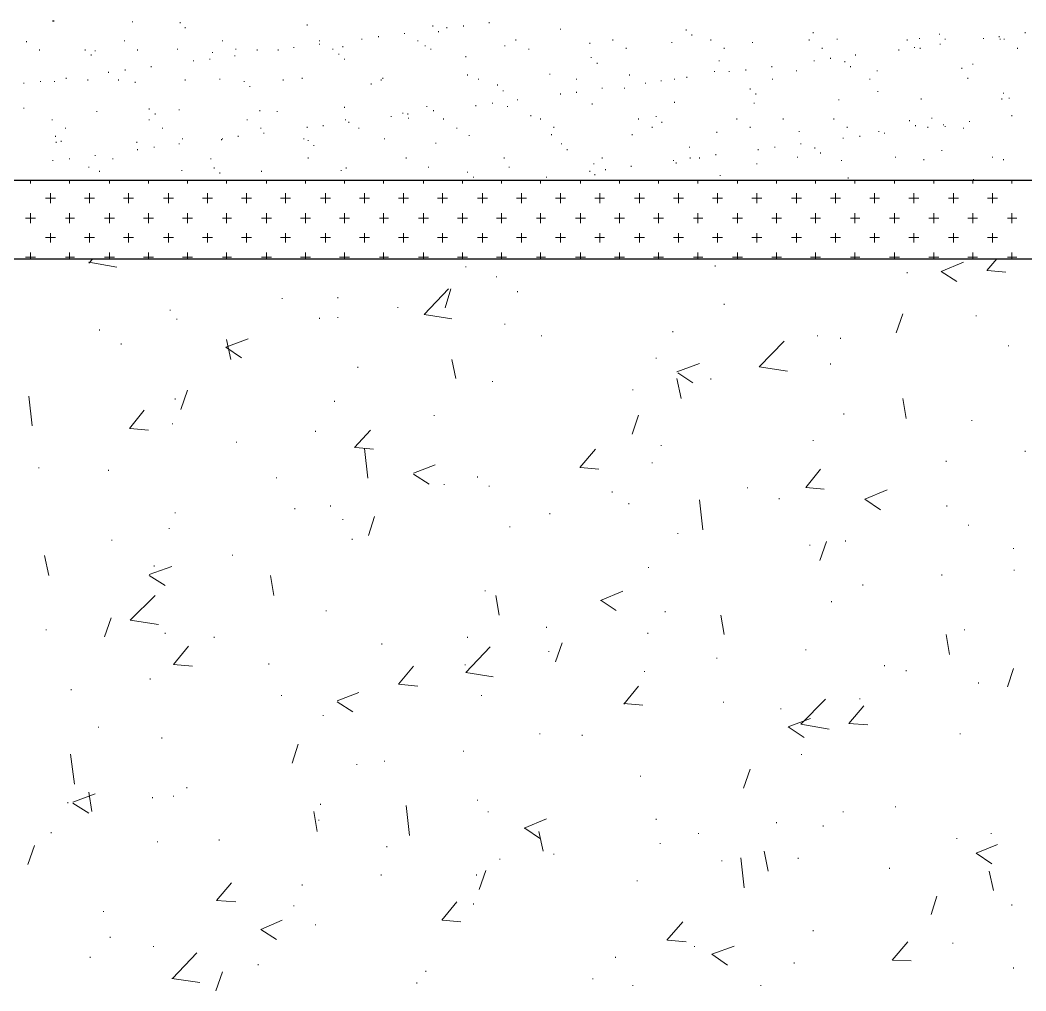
# Model space of a CAD drawing. Header units: millimetres. Extents: x 0.3 to 47.5, y 0.1 to 28.
# Drawn here: x 17.44 to 18.449, y 2.095 to 3.069 of the extents above; entities that cross this region are included whole.
import ezdxf

# ---------------------------------------------------------------- set-up
doc = ezdxf.new("R2010")
doc.units = ezdxf.units.MM
doc.layers.add('PDF _Geometria', color=7, linetype='Continuous')

msp = doc.modelspace()

# ---------------------------------------------------------------- linework, layer by layer
at = {"layer": 'PDF _Geometria', "lineweight": 25}
for points in [[(14.7325, 4.8766), (15.9325, 4.8766), (16.1683, 4.7407), (16.1683, 2.8291), (19.4575, 2.8291)], [(16.1683, 2.9082), (19.4575, 2.9082)]]:
    msp.add_lwpolyline(points, dxfattribs=at)
at = {"layer": 'PDF _Geometria', "lineweight": 9}
for points in [[(17.4733, 3.0674), (17.4733, 3.0682)], [(17.4742, 3.0674), (17.4742, 3.0682)], [(17.5533, 3.0666), (17.5533, 3.0674)], [(17.6008, 3.0657), (17.6008, 3.0666)], [(17.6058, 3.0607), (17.6058, 3.0616)], [(17.7283, 3.0632), (17.7283, 3.0641)], [(17.8542, 3.0624), (17.8542, 3.0632)], [(17.86, 3.0566), (17.86, 3.0574)], [(17.8683, 3.0607), (17.8683, 3.0616)], [(17.885, 3.0624), (17.885, 3.0632)], [(17.9108, 3.0657), (17.9108, 3.0666)], [(17.9825, 3.0591), (17.9825, 3.0599)], [(18.1083, 3.0582), (18.1083, 3.0591)], [(18.2358, 3.0557), (18.2358, 3.0566)], [(18.4483, 3.0557), (18.4483, 3.0566)], [(17.4467, 3.0466), (17.4467, 3.0474)], [(17.545, 3.0474), (17.545, 3.0482)], [(17.6433, 3.0474), (17.6433, 3.0482)], [(17.7408, 3.0474), (17.7408, 3.0482)], [(17.7833, 3.0491), (17.7833, 3.0499)], [(17.8, 3.0516), (17.8, 3.0524)], [(17.8258, 3.0549), (17.8258, 3.0557)], [(17.8392, 3.0474), (17.8392, 3.0482)], [(17.9375, 3.0482), (17.9375, 3.0491)], [(18.035, 3.0482), (18.035, 3.0491)], [(18.0942, 3.0457), (18.0942, 3.0466)], [(18.1142, 3.0532), (18.1142, 3.0541)], [(18.1333, 3.0482), (18.1333, 3.0491)], [(18.175, 3.0457), (18.175, 3.0466)], [(18.2317, 3.0482), (18.2317, 3.0491)], [(18.26, 3.0491), (18.26, 3.0499)], [(18.33, 3.0482), (18.33, 3.0491)], [(18.3425, 3.0499), (18.3425, 3.0507)], [(18.3625, 3.0541), (18.3625, 3.0549)], [(18.3683, 3.0491), (18.3683, 3.0499)], [(18.4067, 3.0499), (18.4067, 3.0507)], [(18.4225, 3.0516), (18.4225, 3.0524)], [(18.4233, 3.0491), (18.4233, 3.0499)], [(18.4275, 3.0491), (18.4275, 3.0499)], [(17.46, 3.0382), (17.46, 3.0391)], [(17.5058, 3.0382), (17.5058, 3.0391)], [(17.5158, 3.0374), (17.5158, 3.0382)], [(17.5583, 3.0382), (17.5583, 3.0391)], [(17.5983, 3.0391), (17.5983, 3.0399)], [(17.6333, 3.0357), (17.6333, 3.0366)], [(17.6567, 3.0391), (17.6567, 3.0399)], [(17.6783, 3.0382), (17.6783, 3.0391)], [(17.6992, 3.0382), (17.6992, 3.0391)], [(17.715, 3.0407), (17.715, 3.0416)], [(17.7408, 3.0441), (17.7408, 3.0449)], [(17.7542, 3.0391), (17.7542, 3.0399)], [(17.7642, 3.0416), (17.7642, 3.0424)], [(17.8467, 3.0424), (17.8467, 3.0432)], [(17.8525, 3.0391), (17.8525, 3.0399)], [(17.9267, 3.0424), (17.9267, 3.0432)], [(17.9508, 3.0391), (17.9508, 3.0399)], [(18.0117, 3.0449), (18.0117, 3.0457)], [(18.0483, 3.0399), (18.0483, 3.0407)], [(18.1467, 3.0399), (18.1467, 3.0407)], [(18.245, 3.0399), (18.245, 3.0407)], [(18.3217, 3.0382), (18.3217, 3.0391)], [(18.3375, 3.0407), (18.3375, 3.0416)], [(18.3433, 3.0399), (18.3433, 3.0407)], [(18.3633, 3.0441), (18.3633, 3.0449)], [(18.4408, 3.0399), (18.4408, 3.0407)], [(17.5117, 3.0332), (17.5117, 3.0341)], [(17.6142, 3.0274), (17.6142, 3.0282)], [(17.6308, 3.0291), (17.6308, 3.0299)], [(17.6558, 3.0324), (17.6558, 3.0332)], [(17.76, 3.0341), (17.76, 3.0349)], [(17.7658, 3.0291), (17.7658, 3.0299)], [(17.8875, 3.0316), (17.8875, 3.0324)], [(18.0133, 3.0307), (18.0133, 3.0316)], [(18.1417, 3.0274), (18.1417, 3.0282)], [(18.2367, 3.0274), (18.2367, 3.0282)], [(18.2533, 3.0299), (18.2533, 3.0307)], [(18.2675, 3.0266), (18.2675, 3.0274)], [(18.2783, 3.0332), (18.2783, 3.0341)], [(17.5292, 3.0157), (17.5292, 3.0166)], [(17.5458, 3.0182), (17.5458, 3.0191)], [(17.5717, 3.0216), (17.5717, 3.0224)], [(18.0192, 3.0249), (18.0192, 3.0257)], [(18.1367, 3.0166), (18.1367, 3.0174)], [(18.1517, 3.0166), (18.1517, 3.0174)], [(18.1683, 3.0182), (18.1683, 3.0191)], [(18.1942, 3.0216), (18.1942, 3.0224)], [(18.2192, 3.0174), (18.2192, 3.0182)], [(18.2733, 3.0216), (18.2733, 3.0224)], [(18.3, 3.0174), (18.3, 3.0182)], [(18.385, 3.0199), (18.385, 3.0207)], [(18.3958, 3.0241), (18.3958, 3.0249)], [(17.4608, 3.0066), (17.4608, 3.0074)], [(17.475, 3.0066), (17.475, 3.0074)], [(17.4867, 3.0099), (17.4867, 3.0107)], [(17.5083, 3.0082), (17.5083, 3.0091)], [(17.5392, 3.0082), (17.5392, 3.0091)], [(17.5558, 3.0057), (17.5558, 3.0066)], [(17.6058, 3.0082), (17.6058, 3.0091)], [(17.6408, 3.0091), (17.6408, 3.0099)], [(17.665, 3.0066), (17.665, 3.0074)], [(17.7042, 3.0082), (17.7042, 3.0091)], [(17.7233, 3.0099), (17.7233, 3.0107)], [(17.8025, 3.0082), (17.8025, 3.0091)], [(17.8042, 3.0099), (17.8042, 3.0107)], [(17.8892, 3.0132), (17.8892, 3.0141)], [(17.9, 3.0091), (17.9, 3.0099)], [(17.9717, 3.0141), (17.9717, 3.0149)], [(17.9983, 3.0091), (17.9983, 3.0099)], [(18.0517, 3.0132), (18.0517, 3.0141)], [(18.0833, 3.0074), (18.0833, 3.0082)], [(18.0967, 3.0091), (18.0967, 3.0099)], [(18.1092, 3.0107), (18.1092, 3.0116)], [(18.195, 3.0091), (18.195, 3.0099)], [(18.2925, 3.0091), (18.2925, 3.0099)], [(18.3908, 3.0099), (18.3908, 3.0107)], [(17.4442, 3.0049), (17.4442, 3.0057)], [(17.6708, 3.0016), (17.6708, 3.0024)], [(17.7925, 3.0041), (17.7925, 3.0049)], [(17.9192, 3.0032), (17.9192, 3.0041)], [(17.925, 2.9974), (17.925, 2.9982)], [(17.9983, 2.9957), (17.9983, 2.9966)], [(18.0242, 2.9999), (18.0242, 3.0007)], [(18.0467, 2.9999), (18.0467, 3.0007)], [(18.0675, 3.0049), (18.0675, 3.0057)], [(18.1725, 2.9991), (18.1725, 2.9999)], [(18.3008, 2.9966), (18.3008, 2.9974)], [(17.9392, 2.9882), (17.9392, 2.9891)], [(17.9825, 2.9941), (17.9825, 2.9949)], [(18.0967, 2.9857), (18.0967, 2.9866)], [(18.1783, 2.9941), (18.1783, 2.9949)], [(18.2617, 2.9882), (18.2617, 2.9891)], [(18.3442, 2.9891), (18.3442, 2.9899)], [(18.425, 2.9891), (18.425, 2.9899)], [(18.4267, 2.9949), (18.4267, 2.9957)], [(18.4325, 2.9899), (18.4325, 2.9907)], [(17.4442, 2.9799), (17.4442, 2.9807)], [(17.5175, 2.9766), (17.5175, 2.9774)], [(17.57, 2.9791), (17.57, 2.9799)], [(17.6, 2.9782), (17.6, 2.9791)], [(17.6808, 2.9774), (17.6808, 2.9782)], [(17.6983, 2.9766), (17.6983, 2.9774)], [(17.7658, 2.9807), (17.7658, 2.9816)], [(17.8483, 2.9816), (17.8483, 2.9824)], [(17.855, 2.9774), (17.855, 2.9782)], [(17.8975, 2.9824), (17.8975, 2.9832)], [(17.9142, 2.9849), (17.9142, 2.9857)], [(17.9292, 2.9816), (17.9292, 2.9824)], [(18.0142, 2.9841), (18.0142, 2.9849)], [(18.1767, 2.9849), (18.1767, 2.9857)], [(17.4725, 2.9682), (17.4725, 2.9691)], [(17.57, 2.9682), (17.57, 2.9691)], [(17.5758, 2.9741), (17.5758, 2.9749)], [(17.6683, 2.9682), (17.6683, 2.9691)], [(17.7667, 2.9682), (17.7667, 2.9691)], [(17.77, 2.9657), (17.77, 2.9666)], [(17.8125, 2.9716), (17.8125, 2.9724)], [(17.8242, 2.9749), (17.8242, 2.9757)], [(17.8292, 2.9741), (17.8292, 2.9749)], [(17.83, 2.9699), (17.83, 2.9707)], [(17.865, 2.9691), (17.865, 2.9699)], [(17.9525, 2.9724), (17.9525, 2.9732)], [(17.9625, 2.9691), (17.9625, 2.9699)], [(18.0608, 2.9691), (18.0608, 2.9699)], [(18.0783, 2.9716), (18.0783, 2.9724)], [(18.0842, 2.9657), (18.0842, 2.9666)], [(18.1592, 2.9691), (18.1592, 2.9699)], [(18.2058, 2.9691), (18.2058, 2.9699)], [(18.2567, 2.9691), (18.2567, 2.9699)], [(18.3325, 2.9674), (18.3325, 2.9682)], [(18.355, 2.9699), (18.355, 2.9707)], [(18.3925, 2.9666), (18.3925, 2.9674)], [(18.435, 2.9724), (18.435, 2.9732)], [(17.4858, 2.9599), (17.4858, 2.9607)], [(17.5833, 2.9599), (17.5833, 2.9607)], [(17.6817, 2.9599), (17.6817, 2.9607)], [(17.685, 2.9549), (17.685, 2.9557)], [(17.7283, 2.9607), (17.7283, 2.9616)], [(17.7442, 2.9624), (17.7442, 2.9632)], [(17.78, 2.9599), (17.78, 2.9607)], [(17.8783, 2.9599), (17.8783, 2.9607)], [(17.9758, 2.9607), (17.9758, 2.9616)], [(18.0742, 2.9607), (18.0742, 2.9616)], [(18.1392, 2.9557), (18.1392, 2.9566)], [(18.1725, 2.9607), (18.1725, 2.9616)], [(18.2217, 2.9566), (18.2217, 2.9574)], [(18.27, 2.9607), (18.27, 2.9616)], [(18.3017, 2.9566), (18.3017, 2.9574)], [(18.3075, 2.9549), (18.3075, 2.9557)], [(18.3383, 2.9624), (18.3383, 2.9632)], [(18.3508, 2.9607), (18.3508, 2.9616)], [(18.3667, 2.9632), (18.3667, 2.9641)], [(18.3683, 2.9616), (18.3683, 2.9624)], [(18.3867, 2.9599), (18.3867, 2.9607)], [(17.4758, 2.9516), (17.4758, 2.9524)], [(17.4767, 2.9457), (17.4767, 2.9466)], [(17.4817, 2.9466), (17.4817, 2.9474)], [(17.5575, 2.9457), (17.5575, 2.9466)], [(17.6033, 2.9491), (17.6033, 2.9499)], [(17.6425, 2.9482), (17.6425, 2.9491)], [(17.6433, 2.9491), (17.6433, 2.9499)], [(17.6592, 2.9516), (17.6592, 2.9524)], [(17.725, 2.9491), (17.725, 2.9499)], [(17.7292, 2.9474), (17.7292, 2.9482)], [(17.8058, 2.9491), (17.8058, 2.9499)], [(17.8575, 2.9449), (17.8575, 2.9457)], [(17.8908, 2.9524), (17.8908, 2.9532)], [(17.9733, 2.9532), (17.9733, 2.9541)], [(18.0542, 2.9532), (18.0542, 2.9541)], [(18.2658, 2.9499), (18.2658, 2.9507)], [(18.2825, 2.9516), (18.2825, 2.9524)], [(17.5583, 2.9382), (17.5583, 2.9391)], [(17.575, 2.9407), (17.575, 2.9416)], [(17.6, 2.9441), (17.6, 2.9449)], [(17.735, 2.9424), (17.735, 2.9432)], [(17.9833, 2.9441), (17.9833, 2.9449)], [(17.9892, 2.9382), (17.9892, 2.9391)], [(18.1117, 2.9407), (18.1117, 2.9416)], [(18.1808, 2.9382), (18.1808, 2.9391)], [(18.1975, 2.9407), (18.1975, 2.9416)], [(18.2233, 2.9441), (18.2233, 2.9449)], [(18.2375, 2.9399), (18.2375, 2.9407)], [(18.2433, 2.9349), (18.2433, 2.9357)], [(18.365, 2.9374), (18.365, 2.9382)], [(17.4733, 2.9274), (17.4733, 2.9282)], [(17.49, 2.9291), (17.49, 2.9299)], [(17.5158, 2.9324), (17.5158, 2.9332)], [(17.5333, 2.9291), (17.5333, 2.9299)], [(17.6317, 2.9291), (17.6317, 2.9299)], [(17.7292, 2.9299), (17.7292, 2.9307)], [(17.8275, 2.9299), (17.8275, 2.9307)], [(17.9258, 2.9299), (17.9258, 2.9307)], [(18.0242, 2.9299), (18.0242, 2.9307)], [(18.0958, 2.9274), (18.0958, 2.9282)], [(18.0983, 2.9249), (18.0983, 2.9257)], [(18.1125, 2.9299), (18.1125, 2.9307)], [(18.1217, 2.9299), (18.1217, 2.9307)], [(18.1383, 2.9332), (18.1383, 2.9341)], [(18.22, 2.9307), (18.22, 2.9316)], [(18.2642, 2.9274), (18.2642, 2.9282)], [(18.3183, 2.9307), (18.3183, 2.9316)], [(18.3467, 2.9282), (18.3467, 2.9291)], [(18.4158, 2.9307), (18.4158, 2.9316)], [(18.4267, 2.9282), (18.4267, 2.9291)], [(17.5092, 2.9207), (17.5092, 2.9216)], [(17.52, 2.9166), (17.52, 2.9174)], [(17.6025, 2.9174), (17.6025, 2.9182)], [(17.635, 2.9199), (17.635, 2.9207)], [(17.6408, 2.9149), (17.6408, 2.9157)], [(17.6825, 2.9166), (17.6825, 2.9174)], [(17.7625, 2.9174), (17.7625, 2.9182)], [(17.7675, 2.9199), (17.7675, 2.9207)], [(17.85, 2.9207), (17.85, 2.9216)], [(17.8892, 2.9157), (17.8892, 2.9166)], [(17.9308, 2.9207), (17.9308, 2.9216)], [(18.0117, 2.9166), (18.0117, 2.9174)], [(18.0158, 2.9241), (18.0158, 2.9249)], [(18.0275, 2.9182), (18.0275, 2.9191)], [(18.0533, 2.9216), (18.0533, 2.9224)], [(18.1792, 2.9241), (18.1792, 2.9249)], [(17.4508, 2.9049), (17.4508, 2.9082)], [(17.49, 2.9049), (17.49, 2.9082)], [(17.53, 2.9049), (17.53, 2.9082)], [(17.5692, 2.9049), (17.5692, 2.9082)], [(17.6083, 2.9049), (17.6083, 2.9082)], [(17.6475, 2.9049), (17.6475, 2.9082)], [(17.6875, 2.9049), (17.6875, 2.9082)], [(17.7267, 2.9049), (17.7267, 2.9082)], [(17.7658, 2.9049), (17.7658, 2.9082)], [(17.805, 2.9049), (17.805, 2.9082)], [(17.845, 2.9049), (17.845, 2.9082)], [(17.8842, 2.9049), (17.8842, 2.9082)], [(17.895, 2.9107), (17.895, 2.9116)], [(17.9233, 2.9049), (17.9233, 2.9082)], [(17.9625, 2.9049), (17.9625, 2.9082)], [(17.9683, 2.9107), (17.9683, 2.9116)], [(18.0025, 2.9049), (18.0025, 2.9082)], [(18.0167, 2.9132), (18.0167, 2.9141)], [(18.0417, 2.9049), (18.0417, 2.9082)], [(18.0808, 2.9049), (18.0808, 2.9082)], [(18.12, 2.9049), (18.12, 2.9082)], [(18.1425, 2.9124), (18.1425, 2.9132)], [(18.16, 2.9049), (18.16, 2.9082)], [(18.1992, 2.9049), (18.1992, 2.9082)], [(18.2383, 2.9049), (18.2383, 2.9082)], [(18.2708, 2.9099), (18.2708, 2.9107)], [(18.2775, 2.9049), (18.2775, 2.9082)], [(18.3175, 2.9049), (18.3175, 2.9082)], [(18.3567, 2.9049), (18.3567, 2.9082)], [(18.3958, 2.9049), (18.3958, 2.9082)], [(18.3967, 2.9082), (18.3967, 2.9091)], [(18.435, 2.9049), (18.435, 2.9082)], [(17.4658, 2.8899), (17.4758, 2.8899)], [(17.4708, 2.8849), (17.4708, 2.8949)], [(17.505, 2.8899), (17.515, 2.8899)], [(17.51, 2.8849), (17.51, 2.8949)], [(17.5442, 2.8899), (17.5542, 2.8899)], [(17.5492, 2.8849), (17.5492, 2.8949)], [(17.5842, 2.8899), (17.5942, 2.8899)], [(17.5892, 2.8849), (17.5892, 2.8949)], [(17.6233, 2.8899), (17.6333, 2.8899)], [(17.6283, 2.8849), (17.6283, 2.8949)], [(17.6625, 2.8899), (17.6725, 2.8899)], [(17.6675, 2.8849), (17.6675, 2.8949)], [(17.7017, 2.8899), (17.7117, 2.8899)], [(17.7067, 2.8849), (17.7067, 2.8949)], [(17.7417, 2.8899), (17.7517, 2.8899)], [(17.7467, 2.8849), (17.7467, 2.8949)], [(17.7808, 2.8899), (17.7908, 2.8899)], [(17.7858, 2.8849), (17.7858, 2.8949)], [(17.82, 2.8899), (17.83, 2.8899)], [(17.825, 2.8849), (17.825, 2.8949)], [(17.8592, 2.8899), (17.8692, 2.8899)], [(17.8642, 2.8849), (17.8642, 2.8949)], [(17.8992, 2.8899), (17.9092, 2.8899)], [(17.9042, 2.8849), (17.9042, 2.8949)], [(17.9383, 2.8899), (17.9483, 2.8899)], [(17.9433, 2.8849), (17.9433, 2.8949)], [(17.9775, 2.8899), (17.9875, 2.8899)], [(17.9825, 2.8849), (17.9825, 2.8949)], [(18.0167, 2.8899), (18.0267, 2.8899)], [(18.0217, 2.8849), (18.0217, 2.8949)], [(18.0567, 2.8899), (18.0667, 2.8899)], [(18.0617, 2.8849), (18.0617, 2.8949)], [(18.0958, 2.8899), (18.1058, 2.8899)], [(18.1008, 2.8849), (18.1008, 2.8949)], [(18.135, 2.8899), (18.145, 2.8899)], [(18.14, 2.8849), (18.14, 2.8949)], [(18.1742, 2.8899), (18.1842, 2.8899)], [(18.1792, 2.8849), (18.1792, 2.8949)], [(18.2142, 2.8899), (18.2242, 2.8899)], [(18.2192, 2.8849), (18.2192, 2.8949)], [(18.2533, 2.8899), (18.2633, 2.8899)], [(18.2583, 2.8849), (18.2583, 2.8949)], [(18.2925, 2.8899), (18.3025, 2.8899)], [(18.2975, 2.8849), (18.2975, 2.8949)], [(18.3317, 2.8899), (18.3417, 2.8899)], [(18.3367, 2.8849), (18.3367, 2.8949)], [(18.3717, 2.8899), (18.3817, 2.8899)], [(18.3767, 2.8849), (18.3767, 2.8949)], [(18.4108, 2.8899), (18.4208, 2.8899)], [(18.4158, 2.8849), (18.4158, 2.8949)], [(17.4458, 2.8699), (17.4558, 2.8699)], [(17.4508, 2.8649), (17.4508, 2.8749)], [(17.4858, 2.8699), (17.495, 2.8699)], [(17.49, 2.8649), (17.49, 2.8749)], [(17.525, 2.8699), (17.535, 2.8699)], [(17.53, 2.8649), (17.53, 2.8749)], [(17.5642, 2.8699), (17.5742, 2.8699)], [(17.5692, 2.8649), (17.5692, 2.8749)], [(17.6033, 2.8699), (17.6133, 2.8699)], [(17.6083, 2.8649), (17.6083, 2.8749)], [(17.6433, 2.8699), (17.6525, 2.8699)], [(17.6475, 2.8649), (17.6475, 2.8749)], [(17.6825, 2.8699), (17.6925, 2.8699)], [(17.6875, 2.8649), (17.6875, 2.8749)], [(17.7217, 2.8699), (17.7317, 2.8699)], [(17.7267, 2.8649), (17.7267, 2.8749)], [(17.7608, 2.8699), (17.7708, 2.8699)], [(17.7658, 2.8649), (17.7658, 2.8749)], [(17.8008, 2.8699), (17.81, 2.8699)], [(17.805, 2.8649), (17.805, 2.8749)], [(17.84, 2.8699), (17.85, 2.8699)], [(17.845, 2.8649), (17.845, 2.8749)], [(17.8792, 2.8699), (17.8892, 2.8699)], [(17.8842, 2.8649), (17.8842, 2.8749)], [(17.9183, 2.8699), (17.9283, 2.8699)], [(17.9233, 2.8649), (17.9233, 2.8749)], [(17.9583, 2.8699), (17.9675, 2.8699)], [(17.9625, 2.8649), (17.9625, 2.8749)], [(17.9975, 2.8699), (18.0075, 2.8699)], [(18.0025, 2.8649), (18.0025, 2.8749)], [(18.0367, 2.8699), (18.0467, 2.8699)], [(18.0417, 2.8649), (18.0417, 2.8749)], [(18.0758, 2.8699), (18.0858, 2.8699)], [(18.0808, 2.8649), (18.0808, 2.8749)], [(18.1158, 2.8699), (18.125, 2.8699)], [(18.12, 2.8649), (18.12, 2.8749)], [(18.155, 2.8699), (18.165, 2.8699)], [(18.16, 2.8649), (18.16, 2.8749)], [(18.1942, 2.8699), (18.2042, 2.8699)], [(18.1992, 2.8649), (18.1992, 2.8749)], [(18.2333, 2.8699), (18.2433, 2.8699)], [(18.2383, 2.8649), (18.2383, 2.8749)], [(18.2733, 2.8699), (18.2825, 2.8699)], [(18.2775, 2.8649), (18.2775, 2.8749)], [(18.3125, 2.8699), (18.3225, 2.8699)], [(18.3175, 2.8649), (18.3175, 2.8749)], [(18.3517, 2.8699), (18.3617, 2.8699)], [(18.3567, 2.8649), (18.3567, 2.8749)], [(18.3908, 2.8699), (18.4008, 2.8699)], [(18.3958, 2.8649), (18.3958, 2.8749)], [(18.4308, 2.8699), (18.44, 2.8699)], [(18.435, 2.8649), (18.435, 2.8749)], [(17.4708, 2.8457), (17.4708, 2.8549)], [(17.51, 2.8457), (17.51, 2.8549)], [(17.5492, 2.8457), (17.5492, 2.8549)], [(17.5892, 2.8457), (17.5892, 2.8549)], [(17.6283, 2.8457), (17.6283, 2.8549)], [(17.6675, 2.8457), (17.6675, 2.8549)], [(17.7067, 2.8457), (17.7067, 2.8549)], [(17.7467, 2.8457), (17.7467, 2.8549)], [(17.7858, 2.8457), (17.7858, 2.8549)], [(17.825, 2.8457), (17.825, 2.8549)], [(17.8642, 2.8457), (17.8642, 2.8549)], [(17.9042, 2.8457), (17.9042, 2.8549)], [(17.9433, 2.8457), (17.9433, 2.8549)], [(17.9825, 2.8457), (17.9825, 2.8549)], [(18.0217, 2.8457), (18.0217, 2.8549)], [(18.0617, 2.8457), (18.0617, 2.8549)], [(18.1008, 2.8457), (18.1008, 2.8549)], [(18.14, 2.8457), (18.14, 2.8549)], [(18.1792, 2.8457), (18.1792, 2.8549)], [(18.2192, 2.8457), (18.2192, 2.8549)], [(18.2583, 2.8457), (18.2583, 2.8549)], [(18.2975, 2.8457), (18.2975, 2.8549)], [(18.3367, 2.8457), (18.3367, 2.8549)], [(18.3767, 2.8457), (18.3767, 2.8549)], [(18.4158, 2.8457), (18.4158, 2.8549)], [(17.4658, 2.8507), (17.4758, 2.8507)], [(17.505, 2.8507), (17.515, 2.8507)], [(17.5442, 2.8507), (17.5542, 2.8507)], [(17.5842, 2.8507), (17.5942, 2.8507)], [(17.6233, 2.8507), (17.6333, 2.8507)], [(17.6625, 2.8507), (17.6725, 2.8507)], [(17.7017, 2.8507), (17.7117, 2.8507)], [(17.7417, 2.8507), (17.7517, 2.8507)], [(17.7808, 2.8507), (17.7908, 2.8507)], [(17.82, 2.8507), (17.83, 2.8507)], [(17.8592, 2.8507), (17.8692, 2.8507)], [(17.8992, 2.8507), (17.9092, 2.8507)], [(17.9383, 2.8507), (17.9483, 2.8507)], [(17.9775, 2.8507), (17.9875, 2.8507)], [(18.0167, 2.8507), (18.0267, 2.8507)], [(18.0567, 2.8507), (18.0667, 2.8507)], [(18.0958, 2.8507), (18.1058, 2.8507)], [(18.135, 2.8507), (18.145, 2.8507)], [(18.1742, 2.8507), (18.1842, 2.8507)], [(18.2142, 2.8507), (18.2242, 2.8507)], [(18.2533, 2.8507), (18.2633, 2.8507)], [(18.2925, 2.8507), (18.3025, 2.8507)], [(18.3317, 2.8507), (18.3417, 2.8507)], [(18.3717, 2.8507), (18.3817, 2.8507)], [(18.4108, 2.8507), (18.4208, 2.8507)], [(17.4508, 2.8291), (17.4508, 2.8357)], [(17.49, 2.8291), (17.49, 2.8357)], [(17.53, 2.8291), (17.53, 2.8357)], [(17.5692, 2.8291), (17.5692, 2.8357)], [(17.6083, 2.8291), (17.6083, 2.8357)], [(17.6475, 2.8291), (17.6475, 2.8357)], [(17.6875, 2.8291), (17.6875, 2.8357)], [(17.7267, 2.8291), (17.7267, 2.8357)], [(17.7658, 2.8291), (17.7658, 2.8357)], [(17.805, 2.8291), (17.805, 2.8357)], [(17.845, 2.8291), (17.845, 2.8357)], [(17.8842, 2.8291), (17.8842, 2.8357)], [(17.9233, 2.8291), (17.9233, 2.8357)], [(17.9625, 2.8291), (17.9625, 2.8357)], [(18.0025, 2.8291), (18.0025, 2.8357)], [(18.0417, 2.8291), (18.0417, 2.8357)], [(18.0808, 2.8291), (18.0808, 2.8357)], [(18.12, 2.8291), (18.12, 2.8357)], [(18.16, 2.8291), (18.16, 2.8357)], [(18.1992, 2.8291), (18.1992, 2.8357)], [(18.2383, 2.8291), (18.2383, 2.8357)], [(18.2775, 2.8291), (18.2775, 2.8357)], [(18.3175, 2.8291), (18.3175, 2.8357)], [(18.3567, 2.8291), (18.3567, 2.8357)], [(18.3958, 2.8291), (18.3958, 2.8357)], [(18.435, 2.8291), (18.435, 2.8357)], [(17.4458, 2.8307), (17.4558, 2.8307)], [(17.4858, 2.8307), (17.495, 2.8307)], [(17.5092, 2.8249), (17.5133, 2.8291)], [(17.5092, 2.8257), (17.5375, 2.8207)], [(17.525, 2.8307), (17.535, 2.8307)], [(17.5642, 2.8307), (17.5742, 2.8307)], [(17.6033, 2.8307), (17.6133, 2.8307)], [(17.6433, 2.8307), (17.6525, 2.8307)], [(17.6825, 2.8307), (17.6925, 2.8307)], [(17.7217, 2.8307), (17.7317, 2.8307)], [(17.7608, 2.8307), (17.7708, 2.8307)], [(17.8008, 2.8307), (17.81, 2.8307)], [(17.84, 2.8307), (17.85, 2.8307)], [(17.8792, 2.8307), (17.8892, 2.8307)], [(17.9183, 2.8307), (17.9283, 2.8307)], [(17.9583, 2.8307), (17.9675, 2.8307)], [(17.9975, 2.8307), (18.0075, 2.8307)], [(18.0367, 2.8307), (18.0467, 2.8307)], [(18.0758, 2.8307), (18.0858, 2.8307)], [(18.1158, 2.8307), (18.125, 2.8307)], [(18.155, 2.8307), (18.165, 2.8307)], [(18.1942, 2.8307), (18.2042, 2.8307)], [(18.2333, 2.8307), (18.2433, 2.8307)], [(18.2733, 2.8307), (18.2825, 2.8307)], [(18.3125, 2.8307), (18.3225, 2.8307)], [(18.3517, 2.8307), (18.3617, 2.8307)], [(18.38, 2.8066), (18.3642, 2.8166), (18.3867, 2.8257)], [(18.3908, 2.8307), (18.4008, 2.8307)], [(18.41, 2.8174), (18.42, 2.8291)], [(18.4308, 2.8307), (18.44, 2.8307)], [(17.8875, 2.8207), (17.8875, 2.8216)], [(18.1375, 2.8216), (18.1375, 2.8224)], [(18.33, 2.8149), (18.33, 2.8157)], [(18.4108, 2.8174), (18.4292, 2.8157)], [(17.9183, 2.8107), (17.9183, 2.8116)], [(17.8733, 2.7691), (17.8458, 2.7732), (17.87, 2.7991)], [(17.8667, 2.7799), (17.8725, 2.7991)], [(17.9392, 2.7957), (17.9392, 2.7966)], [(17.7033, 2.7891), (17.7033, 2.7899)], [(17.7592, 2.7899), (17.7592, 2.7907)], [(17.5908, 2.7774), (17.5908, 2.7782)], [(17.8192, 2.7799), (17.8192, 2.7807)], [(18.1467, 2.7832), (18.1467, 2.7841)], [(17.5975, 2.7682), (17.5975, 2.7691)], [(17.7408, 2.7691), (17.7408, 2.7699)], [(17.7592, 2.7699), (17.7592, 2.7707)], [(17.9267, 2.7632), (17.9267, 2.7641)], [(18.3192, 2.7549), (18.3258, 2.7741)], [(18.3992, 2.7716), (18.3992, 2.7724)], [(17.52, 2.7574), (17.52, 2.7582)], [(18.095, 2.7557), (18.095, 2.7566)], [(17.5417, 2.7432), (17.5417, 2.7441)], [(17.6625, 2.7299), (17.6467, 2.7407), (17.6692, 2.7491)], [(17.6517, 2.7282), (17.6475, 2.7482)], [(17.9633, 2.7516), (17.9633, 2.7524)], [(18.21, 2.7166), (18.1817, 2.7207), (18.2067, 2.7466)], [(18.24, 2.7516), (18.24, 2.7524)], [(18.2633, 2.7491), (18.2633, 2.7499)], [(18.4317, 2.7416), (18.4317, 2.7424)], [(17.8775, 2.7091), (17.8733, 2.7282)], [(18.0783, 2.7291), (18.0783, 2.7299)], [(18.0992, 2.7157), (18.1217, 2.7241)], [(18.2533, 2.7232), (18.2533, 2.7241)], [(17.7792, 2.7199), (17.7792, 2.7207)], [(18.1, 2.7149), (18.115, 2.7049)], [(17.9142, 2.7057), (17.9142, 2.7066)], [(18.1033, 2.6891), (18.0992, 2.7091)], [(18.1333, 2.7082), (18.1333, 2.7091)], [(17.6017, 2.6782), (17.6083, 2.6974)], [(18.055, 2.6974), (18.055, 2.6982)], [(17.4525, 2.6616), (17.4492, 2.6916)], [(17.5958, 2.6882), (17.5958, 2.6891)], [(17.7558, 2.6857), (17.7558, 2.6866)], [(18.3292, 2.6691), (18.3258, 2.6891)], [(17.55, 2.6591), (17.565, 2.6774)], [(18.2667, 2.6732), (18.2667, 2.6741)], [(17.5933, 2.6632), (17.5933, 2.6641)], [(17.8558, 2.6716), (17.8558, 2.6724)], [(18.0542, 2.6532), (18.0608, 2.6724)], [(18.395, 2.6666), (18.395, 2.6674)], [(17.5508, 2.6591), (17.5692, 2.6574)], [(17.7367, 2.6557), (17.7367, 2.6566)], [(17.7758, 2.6399), (17.7917, 2.6574)], [(17.6575, 2.6449), (17.6575, 2.6457)], [(18.2358, 2.6466), (18.2358, 2.6474)], [(17.7767, 2.6399), (17.795, 2.6382)], [(17.7892, 2.6091), (17.7858, 2.6391)], [(18.0017, 2.6199), (18.0175, 2.6382)], [(18.0833, 2.6416), (18.0833, 2.6424)], [(18.4483, 2.6357), (18.4483, 2.6366)], [(18.0742, 2.6241), (18.0742, 2.6249)], [(18.3692, 2.6257), (18.3692, 2.6266)], [(17.4592, 2.6191), (17.4592, 2.6199)], [(17.5292, 2.6166), (17.5292, 2.6174)], [(17.835, 2.6141), (17.8567, 2.6224)], [(17.835, 2.6132), (17.8508, 2.6032)], [(18.0025, 2.6199), (18.0208, 2.6182)], [(18.2467, 2.5982), (18.2283, 2.5999), (18.2433, 2.6182)], [(17.6975, 2.6091), (17.6975, 2.6099)], [(17.8658, 2.6024), (17.8658, 2.6032)], [(17.8992, 2.6099), (17.8992, 2.6107)], [(17.9108, 2.6007), (17.9108, 2.6016)], [(18.0342, 2.5949), (18.0342, 2.5957)], [(18.17, 2.5991), (18.17, 2.5999)], [(18.3033, 2.5774), (18.2875, 2.5882), (18.31, 2.5974)], [(18.0508, 2.5832), (18.0508, 2.5841)], [(18.125, 2.5574), (18.1217, 2.5874)], [(18.2017, 2.5882), (18.2017, 2.5891)], [(17.5958, 2.5741), (17.5958, 2.5749)], [(17.7158, 2.5782), (17.7158, 2.5791)], [(17.7517, 2.5807), (17.7517, 2.5816)], [(17.9717, 2.5732), (17.9717, 2.5741)], [(18.37, 2.5807), (18.37, 2.5816)], [(17.7642, 2.5674), (17.7642, 2.5682)], [(17.79, 2.5516), (17.7958, 2.5707)], [(18.3917, 2.5616), (18.3917, 2.5624)], [(17.59, 2.5582), (17.59, 2.5591)], [(17.9317, 2.5599), (17.9317, 2.5607)], [(18.1, 2.5532), (18.1, 2.5541)], [(17.5325, 2.5466), (17.5325, 2.5474)], [(17.7733, 2.5474), (17.7733, 2.5482)], [(18.2325, 2.5416), (18.2325, 2.5424)], [(18.2425, 2.5266), (18.2492, 2.5457)], [(18.2683, 2.5457), (18.2683, 2.5466)], [(17.6533, 2.5316), (17.6533, 2.5324)], [(18.4367, 2.5382), (18.4367, 2.5391)], [(17.4692, 2.5116), (17.465, 2.5316)], [(17.57, 2.5124), (17.5925, 2.5207)], [(17.575, 2.5207), (17.575, 2.5216)], [(18.0708, 2.5191), (18.0708, 2.5199)], [(18.365, 2.5116), (18.365, 2.5124)], [(18.4375, 2.5166), (18.4375, 2.5174)], [(17.57, 2.5116), (17.5858, 2.5016)], [(17.695, 2.4916), (17.6917, 2.5116)], [(18.2858, 2.5016), (18.2858, 2.5024)], [(17.9067, 2.4957), (17.9067, 2.4966)], [(18.0225, 2.4866), (18.045, 2.4957)], [(17.5792, 2.4624), (17.5508, 2.4666), (17.5758, 2.4916)], [(17.9208, 2.4716), (17.9175, 2.4916)], [(18.0233, 2.4866), (18.0383, 2.4766)], [(18.2542, 2.4849), (18.2542, 2.4857)], [(17.7475, 2.4757), (17.7475, 2.4766)], [(18.0875, 2.4749), (18.0875, 2.4757)], [(18.1467, 2.4524), (18.1433, 2.4716)], [(17.525, 2.4499), (17.5317, 2.4691)], [(17.4667, 2.4566), (17.4667, 2.4574)], [(17.5858, 2.4532), (17.5858, 2.4541)], [(17.9683, 2.4591), (17.9683, 2.4599)], [(18.07, 2.4532), (18.07, 2.4541)], [(18.3725, 2.4324), (18.3692, 2.4524)], [(18.3875, 2.4566), (18.3875, 2.4574)], [(17.635, 2.4491), (17.635, 2.4499)], [(17.8033, 2.4424), (17.8033, 2.4432)], [(17.8892, 2.4491), (17.8892, 2.4499)], [(17.9775, 2.4249), (17.9842, 2.4441)], [(17.6133, 2.4207), (17.5942, 2.4224), (17.6092, 2.4407)], [(17.915, 2.4099), (17.8875, 2.4141), (17.9117, 2.4399)], [(17.9708, 2.4349), (17.9708, 2.4357)], [(18.2283, 2.4366), (18.2283, 2.4374)], [(17.69, 2.4224), (17.69, 2.4232)], [(17.8867, 2.4216), (17.8867, 2.4224)], [(18.1392, 2.4282), (18.1392, 2.4291)], [(18.3075, 2.4207), (18.3075, 2.4216)], [(17.8392, 2.4007), (17.82, 2.4024), (17.835, 2.4207)], [(18.0667, 2.4149), (18.0667, 2.4157)], [(18.3292, 2.4157), (18.3292, 2.4166)], [(18.4308, 2.3999), (18.4367, 2.4182)], [(17.5708, 2.4074), (17.5708, 2.4082)], [(18.4017, 2.4032), (18.4017, 2.4041)], [(17.4917, 2.3966), (17.4917, 2.3974)], [(17.7025, 2.3907), (17.7025, 2.3916)], [(17.7583, 2.3857), (17.78, 2.3941)], [(17.9033, 2.3907), (17.9033, 2.3916)], [(18.0458, 2.3824), (18.0608, 2.4007)], [(17.7583, 2.3849), (17.7742, 2.3749)], [(18.0458, 2.3832), (18.065, 2.3816)], [(18.1458, 2.3841), (18.1458, 2.3849)], [(18.2517, 2.3574), (18.2233, 2.3624), (18.2483, 2.3874)], [(18.2908, 2.3616), (18.2717, 2.3632), (18.2867, 2.3807)], [(18.2825, 2.3874), (18.2825, 2.3882)], [(17.7442, 2.3707), (17.7442, 2.3716)], [(18.2033, 2.3774), (18.2033, 2.3782)], [(18.2267, 2.3491), (18.2108, 2.3599), (18.2333, 2.3682)], [(17.5192, 2.3591), (17.5192, 2.3599)], [(17.9617, 2.3524), (17.9617, 2.3532)], [(18.0042, 2.3507), (18.0042, 2.3516)], [(18.3833, 2.3524), (18.3833, 2.3532)], [(17.5825, 2.3482), (17.5825, 2.3491)], [(17.7133, 2.3232), (17.7192, 2.3424)], [(17.495, 2.3024), (17.4908, 2.3324)], [(17.885, 2.3349), (17.885, 2.3357)], [(18.2242, 2.3316), (18.2242, 2.3324)], [(17.7783, 2.3216), (17.7783, 2.3224)], [(17.8058, 2.3249), (17.8058, 2.3257)], [(18.0625, 2.3099), (18.0625, 2.3107)], [(18.1658, 2.2982), (18.1725, 2.3174)], [(17.4933, 2.2841), (17.5158, 2.2924)], [(17.5125, 2.2749), (17.5092, 2.2941)], [(17.5942, 2.2899), (17.5942, 2.2907)], [(17.6075, 2.2982), (17.6075, 2.2991)], [(17.4883, 2.2832), (17.4883, 2.2841)], [(17.4933, 2.2832), (17.5092, 2.2732)], [(17.5733, 2.2882), (17.5733, 2.2891)], [(17.7417, 2.2816), (17.7417, 2.2824)], [(17.8308, 2.2507), (17.8275, 2.2807)], [(17.8992, 2.2857), (17.8992, 2.2866)], [(18.3183, 2.2791), (18.3183, 2.2799)], [(17.7383, 2.2549), (17.735, 2.2749)], [(17.91, 2.2741), (17.91, 2.2749)], [(18.2658, 2.2741), (18.2658, 2.2749)], [(17.74, 2.2657), (17.74, 2.2666)], [(17.9458, 2.2582), (17.9683, 2.2674)], [(18.0783, 2.2666), (18.0783, 2.2674)], [(18.1992, 2.2632), (18.1992, 2.2641)], [(18.2458, 2.2599), (18.2458, 2.2607)], [(17.4717, 2.2532), (17.4717, 2.2541)], [(17.9467, 2.2582), (17.9625, 2.2474)], [(17.965, 2.2349), (17.9608, 2.2549)], [(18.1208, 2.2524), (18.1208, 2.2532)], [(18.4142, 2.2524), (18.4142, 2.2532)], [(17.4483, 2.2216), (17.455, 2.2407)], [(17.5783, 2.2441), (17.5783, 2.2449)], [(17.64, 2.2457), (17.64, 2.2466)], [(17.8083, 2.2391), (17.8083, 2.2399)], [(18.0825, 2.2424), (18.0825, 2.2432)], [(18.38, 2.2474), (18.38, 2.2482)], [(18.415, 2.2224), (18.3992, 2.2332), (18.4208, 2.2416)], [(17.9758, 2.2316), (17.9758, 2.2324)], [(18.1908, 2.2149), (18.1867, 2.2349)], [(17.9217, 2.2266), (17.9217, 2.2274)], [(18.1442, 2.2249), (18.1442, 2.2257)], [(18.1667, 2.1982), (18.1633, 2.2282)], [(18.2208, 2.2274), (18.2208, 2.2282)], [(17.8025, 2.2107), (17.8025, 2.2116)], [(17.8983, 2.2107), (17.8983, 2.2116)], [(17.9008, 2.1966), (17.9075, 2.2157)], [(18.3125, 2.2174), (18.3125, 2.2182)], [(18.4167, 2.1957), (18.4125, 2.2149)], [(17.6567, 2.1841), (17.6375, 2.1857), (17.6525, 2.2032)], [(17.7233, 2.2007), (17.7233, 2.2016)], [(18.0592, 2.2049), (18.0592, 2.2057)], [(18.3542, 2.1716), (18.36, 2.1899)], [(17.715, 2.1799), (17.715, 2.1807)], [(17.8633, 2.1657), (17.8783, 2.1841)], [(17.895, 2.1816), (17.895, 2.1824)], [(18.435, 2.1807), (18.435, 2.1816)], [(17.5242, 2.1741), (17.5242, 2.1749)], [(17.6975, 2.1466), (17.6817, 2.1566), (17.7033, 2.1657)], [(17.7367, 2.1607), (17.7367, 2.1616)], [(17.8642, 2.1657), (17.8825, 2.1641)], [(18.0892, 2.1457), (18.105, 2.1641)], [(17.5308, 2.1482), (17.5308, 2.1491)], [(18.2358, 2.1549), (18.2358, 2.1557)], [(17.5742, 2.1391), (17.5742, 2.1399)], [(18.09, 2.1457), (18.1083, 2.1441)], [(18.1167, 2.1391), (18.1167, 2.1399)], [(18.15, 2.1207), (18.1342, 2.1316), (18.1567, 2.1399)], [(18.315, 2.1257), (18.3308, 2.1441)], [(18.3758, 2.1424), (18.3758, 2.1432)], [(17.5108, 2.1282), (17.5108, 2.1291)], [(17.5933, 2.1074), (17.6175, 2.1332)], [(18.0375, 2.1282), (18.0375, 2.1291)], [(17.6792, 2.1207), (17.6792, 2.1216)], [(18.2167, 2.1224), (18.2167, 2.1232)], [(18.3158, 2.1257), (18.3342, 2.1249)], [(17.6367, 2.0949), (17.6433, 2.1141)], [(17.8475, 2.1141), (17.8475, 2.1149)], [(18.4367, 2.1174), (18.4367, 2.1182)], [(17.5925, 2.1074), (17.6208, 2.1032)], [(17.8383, 2.1024), (17.8383, 2.1032)], [(18.015, 2.1066), (18.015, 2.1074)], [(18.055, 2.0999), (18.055, 2.1007)], [(18.1833, 2.0999), (18.1833, 2.1007)]]:
    msp.add_lwpolyline(points, dxfattribs=at)

doc.saveas('drawing.dxf')
